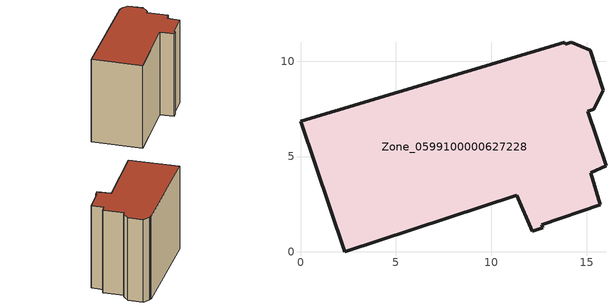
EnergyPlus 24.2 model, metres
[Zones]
Zone_0599100000627228
 floor ground (C_G): 14.19,11 15.19,10.57 15.87,8.48 15.37,7.49 15.06,7.38 16.02,4.52 15.22,4.16 15.71,2.47 12.66,1.41 12.7,1.26 12.14,1.08 11.35,2.97 2.31,0 0,6.85 13.85,10.98 13.88,10.9 z0
 wall outside (C_F): 15.37,7.49 15.87,8.48 15.19,10.57 14.19,11 13.88,10.9 13.85,10.98 0,6.85 2.31,0 11.35,2.97 12.14,1.08 12.7,1.26 12.66,1.41 15.71,2.47 15.22,4.16 16.02,4.52 15.06,7.38 15.37,7.49 z0:13
 roof outside (C_R): 12.66,1.41 15.71,2.47 15.22,4.16 16.02,4.52 15.06,7.38 15.37,7.49 15.87,8.48 15.19,10.57 14.19,11 13.88,10.9 13.85,10.98 0,6.85 2.31,0 11.35,2.97 12.14,1.08 12.7,1.26 z13
[BUILDING]
Pand.0599100000627228: North Axis=0; Terrain=City; Loads Convergence Tolerance Value=0.04; Temperature Convergence Tolerance Value=0.4; Solar Distribution=FullExterior; Maximum Number of Warmup Days=25; Minimum Number of Warmup Days=1
[Site:Location]
Rotterdam.The.Hague.AP_ZH_NLD Design_Conditions: Latitude=51.96; Longitude=4.45; Time Zone=1; Elevation=-4.5
[SITE:GROUNDTEMPERATURE:BUILDINGSURFACE]
18, 18, 18, 18, 18, 18, 18, 18, 18, 18, 18, 18
[MATERIAL] Thermal Absorptance=0.9; Solar Absorptance=0.7; Visible Absorptance=0.7
Name | Roughness | Thickness | Conductivity | Density | Specific Heat
G.TC.1946 | MediumSmooth | 0.15 | 1 | 540 | 1210
F.TC.1946 | Rough | 0.3 | 0.857143 | 1920 | 840
R.TC.1946 | MediumRough | 0.2 | 0.909091 | 1500 | 1000
[CONSTRUCTION]
C_G: G.TC.1946
C_F: F.TC.1946
C_R: R.TC.1946
[ZONE]
Zone_0599100000627228: Type=1; Multiplier=1; Ceiling Height=Autocalculate; Volume=Autocalculate; Floor Area=autocalculate; Part of Total Floor Area=Yes
[ZONEINFILTRATION:DESIGNFLOWRATE]
Infil_Zone_0599100000627228: Zone or ZoneList or Space or SpaceList=Zone_0599100000627228; Schedule=AlwaysOn; Design Flow Rate Calculation Method=Flow/Area; Flow Rate per Floor Area=0.003; Constant Term Coefficient=1; Temperature Term Coefficient=0; Velocity Term Coefficient=0; Velocity Squared Term Coefficient=0
[HVACTEMPLATE:ZONE:IDEALLOADSAIRSYSTEM]
Zone_0599100000627228: Maximum Heating Supply Air Temperature=50; Minimum Cooling Supply Air Temperature=13; Maximum Heating Supply Air Humidity Ratio=0.0156; Minimum Cooling Supply Air Humidity Ratio=0.0077; Heating Limit=NoLimit; Cooling Limit=NoLimit; Dehumidification Control Type=ConstantSensibleHeatRatio; Cooling Sensible Heat Ratio=0.7; Dehumidification Setpoint=60; Humidification Control Type=None; Humidification Setpoint=30; Outdoor Air Method=None; Outdoor Air Flow Rate per Person=0.00944; Outdoor Air Flow Rate per Zone Floor Area=0; Outdoor Air Flow Rate per Zone=0; Demand Controlled Ventilation Type=None; Outdoor Air Economizer Type=NoEconomizer; Heat Recovery Type=None; Sensible Heat Recovery Effectiveness=0.7; Latent Heat Recovery Effectiveness=0.65
[ZONECONTROL:THERMOSTAT]
ThermostatControl_Zone_0599100000627228: Zone or ZoneList=Zone_0599100000627228; Control Type Schedule=DualSetpointControlType; Control 1=Thermostat_Zone_0599100000627228; Temperature Difference Between Cutout And Setpoint=0
[THERMOSTATSETPOINT:DUALSETPOINT]
Thermostat_Zone_0599100000627228: Heating Setpoint Temperature Schedule=HeatingSetpoint_Zone_0599100000627228; Cooling Setpoint Temperature Schedule=CoolingSetpoint_Zone_0599100000627228
[SCHEDULE:COMPACT]
HeatingSetpoint_Zone_0599100000627228: Through: 12/31, For: AllDays, Until: 24:00, 21
CoolingSetpoint_Zone_0599100000627228: Through: 12/31, For: AllDays, Until: 24:00, 24
DualSetpointControlType: Through: 12/31, For: AllDays, Until: 24:00, 4
AlwaysOn: Through: 12/31, For: AllDays, Until: 24:00, 1
